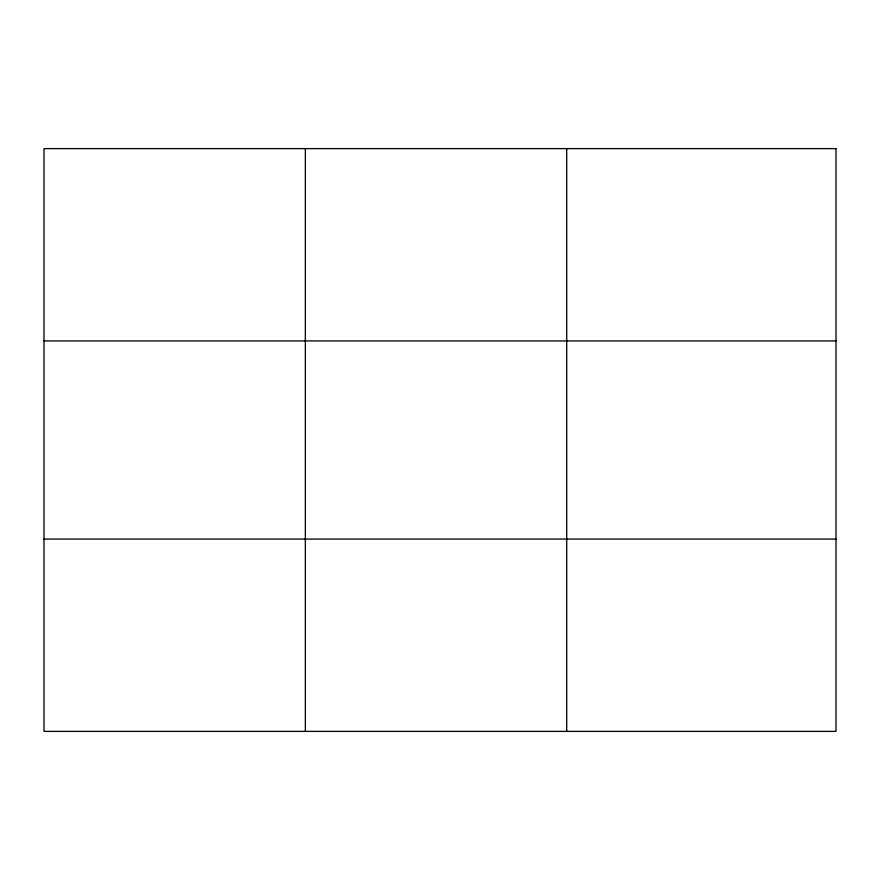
<?xml version="1.0" encoding="UTF-8"?>
<svg xmlns="http://www.w3.org/2000/svg" width="880" height="880" viewBox="0 0 880 880"><rect width="100%" height="100%" fill="white"/><g stroke="black" fill="none" stroke-linecap="round" stroke-linejoin="round"><path stroke-width="1.32" d="M305.36 148.621L305.36 731.379M566.72 148.621L566.72 731.379M44 340.934L836 340.934M44 539.066L836 539.066M836 148.621L836 731.379L44 731.379L44 148.621L836 148.621"/></g></svg>
